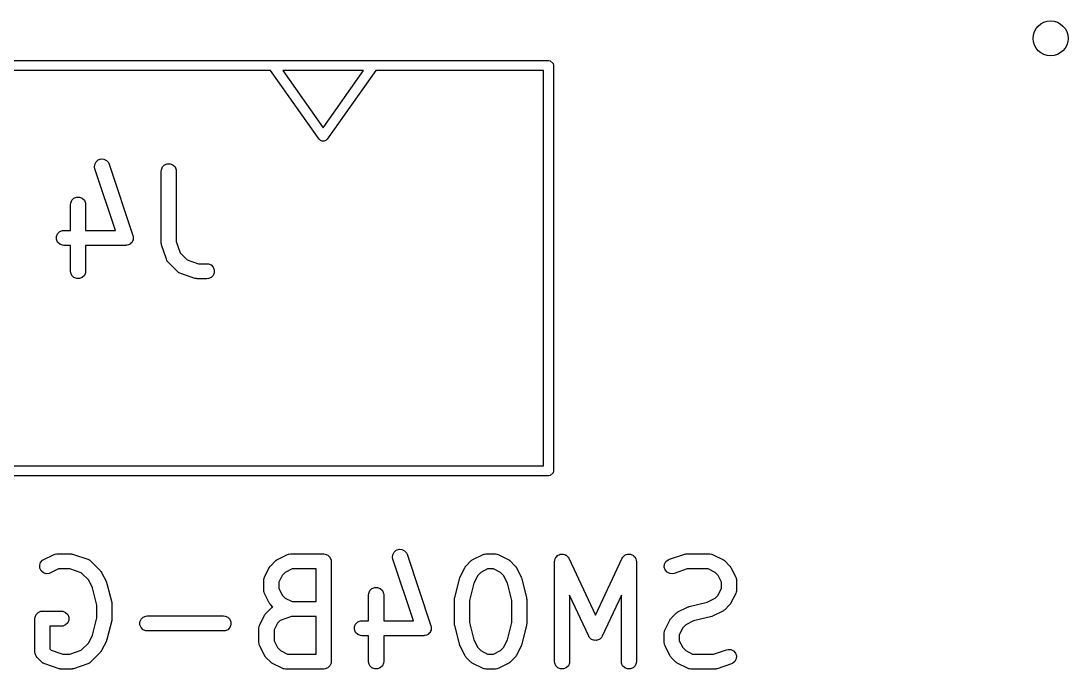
# Model space of a CAD drawing. Extents: x 4.21 to 7.42, y -5.27 to -2.46.
# Drawn here: x 6.1983 to 6.61, y -4.9012 to -4.6462 of the extents above; entities that cross this region are included whole.
import ezdxf

# ---------------------------------------------------------------- set-up
doc = ezdxf.new("R2010")
doc.units = 0
doc.header["$MEASUREMENT"] = 0
doc.layers.add('BLACK', color=7, linetype='CONTINUOUS')

msp = doc.modelspace()

# ---------------------------------------------------------------- linework, layer by layer
at = {"layer": 'BLACK', "linetype": 'CONTINUOUS'}
for p, q in [((6.08085, -4.66181), (6.40565, -4.66181)), ((6.40565, -4.66181), (6.4064, -4.66196)), ((6.4064, -4.66196), (6.40747, -4.66303)), ((6.40747, -4.66303), (6.40762, -4.66378)), ((6.40762, -4.66378), (6.40762, -4.82323)), ((6.29636, -4.66575), (6.08281, -4.66575)), ((6.31546, -4.69275), (6.29636, -4.66575)), ((6.30118, -4.66575), (6.31707, -4.68821)), ((6.33295, -4.66575), (6.30118, -4.66575)), ((6.31707, -4.68821), (6.33295, -4.66575)), ((6.33777, -4.66575), (6.31867, -4.69275)), ((6.40368, -4.66575), (6.33777, -4.66575)), ((6.40368, -4.82126), (6.40368, -4.66575)), ((6.31602, -4.69328), (6.31546, -4.69275)), ((6.31635, -4.69334), (6.31602, -4.69328)), ((6.31663, -4.69354), (6.31635, -4.69334)), ((6.31707, -4.69346), (6.31663, -4.69354)), ((6.3175, -4.69354), (6.31707, -4.69346)), ((6.31778, -4.69334), (6.3175, -4.69354)), ((6.31812, -4.69328), (6.31778, -4.69334)), ((6.31867, -4.69275), (6.31812, -4.69328)), ((6.22728, -4.70265), (6.22779, -4.70162)), ((6.22779, -4.70162), (6.22866, -4.70087)), ((6.22866, -4.70087), (6.22976, -4.7005)), ((6.22976, -4.7005), (6.2309, -4.70059)), ((6.2309, -4.70059), (6.23194, -4.7011)), ((6.23194, -4.7011), (6.23269, -4.70197)), ((6.2272, -4.7038), (6.22728, -4.70265)), ((6.22732, -4.70437), (6.2272, -4.7038)), ((6.2354, -4.7286), (6.22732, -4.70437)), ((6.23269, -4.70197), (6.23293, -4.7025)), ((6.23293, -4.7025), (6.2423, -4.73062)), ((6.25342, -4.70531), (6.25348, -4.70473)), ((6.25342, -4.73343), (6.25342, -4.70531)), ((6.25348, -4.70473), (6.25392, -4.70367)), ((6.25392, -4.70367), (6.25473, -4.70285)), ((6.25473, -4.70285), (6.2558, -4.70241)), ((6.2558, -4.70241), (6.25695, -4.70241)), ((6.25695, -4.70241), (6.25801, -4.70285)), ((6.25801, -4.70285), (6.25883, -4.70367)), ((6.25883, -4.70367), (6.25927, -4.70473)), ((6.25927, -4.70473), (6.25932, -4.70531)), ((6.25932, -4.70531), (6.25932, -4.73295)), ((6.2178, -4.71843), (6.21785, -4.71786)), ((6.21785, -4.71786), (6.2183, -4.71679)), ((6.2183, -4.71679), (6.21911, -4.71598)), ((6.21911, -4.71598), (6.22017, -4.71554)), ((6.22017, -4.71554), (6.22133, -4.71554)), ((6.22133, -4.71554), (6.22239, -4.71598)), ((6.22239, -4.71598), (6.22321, -4.71679)), ((6.22321, -4.71679), (6.22365, -4.71786)), ((6.22365, -4.71786), (6.2237, -4.71843)), ((6.2178, -4.7286), (6.2178, -4.71843)), ((6.2237, -4.71843), (6.2237, -4.7286)), ((6.21223, -4.73098), (6.21267, -4.72991)), ((6.21267, -4.72991), (6.21349, -4.7291)), ((6.21349, -4.7291), (6.21455, -4.72866)), ((6.21455, -4.72866), (6.21513, -4.7286)), ((6.21513, -4.7286), (6.2178, -4.7286)), ((6.2237, -4.7286), (6.2354, -4.7286)), ((6.2423, -4.73062), (6.24236, -4.73091)), ((6.21223, -4.73213), (6.21223, -4.73098)), ((6.21267, -4.7332), (6.21223, -4.73213)), ((6.21349, -4.73401), (6.21267, -4.7332)), ((6.21455, -4.73445), (6.21349, -4.73401)), ((6.21513, -4.73451), (6.21455, -4.73445)), ((6.2178, -4.73451), (6.21513, -4.73451)), ((6.2178, -4.74468), (6.2178, -4.73451)), ((6.2395, -4.73451), (6.2237, -4.73451)), ((6.2237, -4.73451), (6.2237, -4.74468)), ((6.23979, -4.73448), (6.2395, -4.73451)), ((6.23987, -4.73448), (6.23979, -4.73448)), ((6.23992, -4.73447), (6.23987, -4.73448)), ((6.24007, -4.73445), (6.23992, -4.73447)), ((6.24051, -4.73427), (6.24007, -4.73445)), ((6.24096, -4.73412), (6.24051, -4.73427)), ((6.24104, -4.73405), (6.24096, -4.73412)), ((6.24114, -4.73401), (6.24104, -4.73405)), ((6.24147, -4.73367), (6.24114, -4.73401)), ((6.24183, -4.73336), (6.24147, -4.73367)), ((6.24188, -4.73327), (6.24183, -4.73336)), ((6.24195, -4.7332), (6.24188, -4.73327)), ((6.24213, -4.73276), (6.24195, -4.7332)), ((6.24235, -4.73233), (6.24213, -4.73276)), ((6.24239, -4.73213), (6.24235, -4.73223)), ((6.24235, -4.73223), (6.24235, -4.73233)), ((6.24236, -4.73091), (6.24239, -4.73098)), ((6.24239, -4.73098), (6.24239, -4.73104)), ((6.24239, -4.73104), (6.24243, -4.73119)), ((6.24243, -4.73119), (6.24239, -4.73166)), ((6.24239, -4.73166), (6.24239, -4.73213)), ((6.25345, -4.73372), (6.25342, -4.73343)), ((6.25344, -4.7338), (6.25345, -4.73372)), ((6.25347, -4.7339), (6.25344, -4.7338)), ((6.25348, -4.73401), (6.25347, -4.7339)), ((6.25351, -4.73408), (6.25348, -4.73401)), ((6.25357, -4.73436), (6.25351, -4.73408)), ((6.25544, -4.73999), (6.25357, -4.73436)), ((6.25932, -4.73295), (6.26083, -4.73746)), ((6.26083, -4.73746), (6.26359, -4.74022)), ((6.25568, -4.74052), (6.25544, -4.73999)), ((6.25575, -4.7406), (6.25568, -4.74052)), ((6.25579, -4.74069), (6.25575, -4.7406)), ((6.25616, -4.74114), (6.25579, -4.74069)), ((6.25991, -4.74489), (6.25616, -4.74114)), ((6.26359, -4.74022), (6.2681, -4.74173)), ((6.2681, -4.74173), (6.27137, -4.74173)), ((6.27137, -4.74173), (6.27195, -4.74178)), ((6.27195, -4.74178), (6.27301, -4.74222)), ((6.27301, -4.74222), (6.27382, -4.74304)), ((6.27382, -4.74304), (6.27427, -4.7441)), ((6.21785, -4.74525), (6.2178, -4.74468)), ((6.2183, -4.74632), (6.21785, -4.74525)), ((6.21911, -4.74713), (6.2183, -4.74632)), ((6.22017, -4.74757), (6.21911, -4.74713)), ((6.22239, -4.74713), (6.22133, -4.74757)), ((6.22321, -4.74632), (6.22239, -4.74713)), ((6.22365, -4.74525), (6.22321, -4.74632)), ((6.2237, -4.74468), (6.22365, -4.74525)), ((6.26036, -4.74526), (6.25991, -4.74489)), ((6.26045, -4.7453), (6.26036, -4.74526)), ((6.26053, -4.74537), (6.26045, -4.7453)), ((6.26106, -4.7456), (6.26053, -4.74537)), ((6.26669, -4.74748), (6.26106, -4.7456)), ((6.27301, -4.74713), (6.27195, -4.74757)), ((6.27382, -4.74632), (6.27301, -4.74713)), ((6.27427, -4.74525), (6.27382, -4.74632)), ((6.27427, -4.7441), (6.27427, -4.74525)), ((6.22133, -4.74757), (6.22017, -4.74757)), ((6.26697, -4.74754), (6.26669, -4.74748)), ((6.26704, -4.74757), (6.26697, -4.74754)), ((6.26715, -4.74758), (6.26704, -4.74757)), ((6.26725, -4.74761), (6.26715, -4.74758)), ((6.26733, -4.7476), (6.26725, -4.74761)), ((6.26762, -4.74763), (6.26733, -4.7476)), ((6.27137, -4.74763), (6.26762, -4.74763)), ((6.27195, -4.74757), (6.27137, -4.74763)), ((6.08281, -4.82126), (6.40368, -4.82126)), ((6.40565, -4.8252), (6.08085, -4.8252)), ((6.4064, -4.82505), (6.40565, -4.8252)), ((6.40747, -4.82398), (6.4064, -4.82505)), ((6.40762, -4.82323), (6.40747, -4.82398)), ((6.34584, -4.85441), (6.34693, -4.85405)), ((6.34693, -4.85405), (6.34808, -4.85413)), ((6.34808, -4.85413), (6.34911, -4.85464)), ((6.20675, -4.85839), (6.20724, -4.85808)), ((6.20724, -4.85808), (6.21099, -4.85621)), ((6.21099, -4.85621), (6.21153, -4.856)), ((6.21153, -4.856), (6.21164, -4.856)), ((6.21164, -4.856), (6.21174, -4.85596)), ((6.21174, -4.85596), (6.21231, -4.8559)), ((6.21231, -4.8559), (6.21794, -4.8559)), ((6.21794, -4.8559), (6.21823, -4.85593)), ((6.21823, -4.85593), (6.21831, -4.85592)), ((6.21831, -4.85592), (6.21841, -4.85594)), ((6.21841, -4.85594), (6.21851, -4.85596)), ((6.21851, -4.85596), (6.21859, -4.85598)), ((6.21859, -4.85598), (6.21887, -4.85605)), ((6.21887, -4.85605), (6.2245, -4.85792)), ((6.2245, -4.85792), (6.22503, -4.85816)), ((6.22503, -4.85816), (6.22511, -4.85823)), ((6.22511, -4.85823), (6.2252, -4.85827)), ((6.2252, -4.85827), (6.22565, -4.85864)), ((6.29862, -4.85839), (6.29871, -4.85834)), ((6.29871, -4.85834), (6.29879, -4.85827)), ((6.29879, -4.85827), (6.29886, -4.85824)), ((6.29886, -4.85824), (6.29911, -4.85808)), ((6.29911, -4.85808), (6.30286, -4.85621)), ((6.30286, -4.85621), (6.3034, -4.856)), ((6.3034, -4.856), (6.3035, -4.856)), ((6.3035, -4.856), (6.3036, -4.85596)), ((6.3036, -4.85596), (6.30418, -4.8559)), ((6.30418, -4.8559), (6.3173, -4.8559)), ((6.3173, -4.8559), (6.31788, -4.85596)), ((6.31788, -4.85596), (6.31894, -4.8564)), ((6.31894, -4.8564), (6.31976, -4.85721)), ((6.31976, -4.85721), (6.3202, -4.85828)), ((6.3202, -4.85828), (6.32025, -4.85885)), ((6.34437, -4.85735), (6.34445, -4.8562)), ((6.3445, -4.85791), (6.34437, -4.85735)), ((6.34445, -4.8562), (6.34496, -4.85517)), ((6.35257, -4.88215), (6.3445, -4.85791)), ((6.34496, -4.85517), (6.34584, -4.85441)), ((6.34911, -4.85464), (6.34986, -4.85551)), ((6.34986, -4.85551), (6.3501, -4.85604)), ((6.3501, -4.85604), (6.35947, -4.88416)), ((6.37548, -4.85839), (6.37557, -4.85834)), ((6.37557, -4.85834), (6.37565, -4.85827)), ((6.37565, -4.85827), (6.37573, -4.85824)), ((6.37573, -4.85824), (6.37597, -4.85808)), ((6.37597, -4.85808), (6.37972, -4.85621)), ((6.37972, -4.85621), (6.38026, -4.856)), ((6.38026, -4.856), (6.38037, -4.856)), ((6.38037, -4.856), (6.38047, -4.85596)), ((6.38047, -4.85596), (6.38104, -4.8559)), ((6.38104, -4.8559), (6.38479, -4.8559)), ((6.38479, -4.8559), (6.38537, -4.85596)), ((6.38537, -4.85596), (6.38547, -4.856)), ((6.38547, -4.856), (6.38557, -4.856)), ((6.38557, -4.856), (6.38611, -4.85621)), ((6.38611, -4.85621), (6.38986, -4.85808)), ((6.38986, -4.85808), (6.39011, -4.85824)), ((6.39011, -4.85824), (6.39018, -4.85827)), ((6.39018, -4.85827), (6.39026, -4.85834)), ((6.39026, -4.85834), (6.39035, -4.85839)), ((6.40812, -4.8584), (6.40813, -4.85837)), ((6.40813, -4.85837), (6.40814, -4.85828)), ((6.40814, -4.85828), (6.40834, -4.8578)), ((6.40834, -4.8578), (6.40851, -4.85732)), ((6.40851, -4.85732), (6.40856, -4.85727)), ((6.40856, -4.85727), (6.40858, -4.85721)), ((6.40858, -4.85721), (6.40895, -4.85685)), ((6.40895, -4.85685), (6.40929, -4.85647)), ((6.40929, -4.85647), (6.40935, -4.85644)), ((6.40935, -4.85644), (6.4094, -4.8564)), ((6.4094, -4.8564), (6.40987, -4.8562)), ((6.40987, -4.8562), (6.41034, -4.85598)), ((6.41034, -4.85598), (6.4104, -4.85598)), ((6.4104, -4.85598), (6.41046, -4.85596)), ((6.41046, -4.85596), (6.41098, -4.85596)), ((6.41098, -4.85596), (6.41149, -4.85593)), ((6.41149, -4.85593), (6.41155, -4.85596)), ((6.41155, -4.85596), (6.41162, -4.85596)), ((6.41162, -4.85596), (6.41209, -4.85615)), ((6.41209, -4.85615), (6.41257, -4.85633)), ((6.41257, -4.85633), (6.41262, -4.85637)), ((6.41262, -4.85637), (6.41268, -4.8564)), ((6.41268, -4.8564), (6.41304, -4.85676)), ((6.41304, -4.85676), (6.41342, -4.8571)), ((6.41342, -4.8571), (6.41347, -4.85718)), ((6.41347, -4.85718), (6.41349, -4.85721)), ((6.41349, -4.85721), (6.41352, -4.85728)), ((6.41352, -4.85728), (6.41372, -4.8576)), ((6.41372, -4.8576), (6.42416, -4.87999)), ((6.42416, -4.87999), (6.43461, -4.8576)), ((6.43461, -4.8576), (6.4348, -4.85727)), ((6.4348, -4.85727), (6.43483, -4.85721)), ((6.43483, -4.85721), (6.43486, -4.85718)), ((6.43486, -4.85718), (6.43491, -4.8571)), ((6.43491, -4.8571), (6.43528, -4.85676)), ((6.43528, -4.85676), (6.43565, -4.8564)), ((6.43565, -4.8564), (6.43571, -4.85637)), ((6.43571, -4.85637), (6.43576, -4.85633)), ((6.43576, -4.85633), (6.43624, -4.85615)), ((6.43624, -4.85615), (6.43671, -4.85596)), ((6.43671, -4.85596), (6.43678, -4.85596)), ((6.43678, -4.85596), (6.43684, -4.85593)), ((6.43684, -4.85593), (6.43735, -4.85596)), ((6.43735, -4.85596), (6.43786, -4.85596)), ((6.43786, -4.85596), (6.43792, -4.85598)), ((6.43792, -4.85598), (6.43799, -4.85598)), ((6.43799, -4.85598), (6.43845, -4.8562)), ((6.43845, -4.8562), (6.43893, -4.8564)), ((6.43893, -4.8564), (6.43897, -4.85644)), ((6.43897, -4.85644), (6.43903, -4.85647)), ((6.43903, -4.85647), (6.43938, -4.85685)), ((6.43938, -4.85685), (6.43974, -4.85721)), ((6.43974, -4.85721), (6.43977, -4.85727)), ((6.43977, -4.85727), (6.43981, -4.85732)), ((6.43981, -4.85732), (6.43999, -4.8578)), ((6.43999, -4.8578), (6.44018, -4.85828)), ((6.44018, -4.85828), (6.44019, -4.85837)), ((6.44019, -4.85837), (6.4402, -4.8584)), ((6.45183, -4.85892), (6.4527, -4.85816)), ((6.4527, -4.85816), (6.45323, -4.85792)), ((6.45323, -4.85792), (6.45885, -4.85605)), ((6.45885, -4.85605), (6.45914, -4.85598)), ((6.45914, -4.85598), (6.45921, -4.85596)), ((6.45921, -4.85596), (6.45931, -4.85594)), ((6.45931, -4.85594), (6.45941, -4.85592)), ((6.45941, -4.85592), (6.45949, -4.85593)), ((6.45949, -4.85593), (6.45978, -4.8559)), ((6.45978, -4.8559), (6.46916, -4.8559)), ((6.46916, -4.8559), (6.46973, -4.85596)), ((6.46973, -4.85596), (6.46983, -4.856)), ((6.46983, -4.856), (6.46994, -4.856)), ((6.46994, -4.856), (6.47048, -4.85621)), ((6.47048, -4.85621), (6.47423, -4.85808)), ((6.47423, -4.85808), (6.47448, -4.85824)), ((6.47448, -4.85824), (6.47455, -4.85827)), ((6.47455, -4.85827), (6.47463, -4.85834)), ((6.47463, -4.85834), (6.47472, -4.85839)), ((6.20564, -4.86036), (6.206, -4.85926)), ((6.20572, -4.86151), (6.20564, -4.86036)), ((6.20623, -4.86254), (6.20572, -4.86151)), ((6.206, -4.85926), (6.20675, -4.85839)), ((6.21301, -4.8618), (6.20989, -4.86337)), ((6.21746, -4.8618), (6.21301, -4.8618)), ((6.22197, -4.86331), (6.21746, -4.8618)), ((6.22565, -4.85864), (6.2294, -4.86239)), ((6.2294, -4.86239), (6.22959, -4.86261)), ((6.29404, -4.86503), (6.29591, -4.86128)), ((6.29591, -4.86128), (6.29607, -4.86103)), ((6.29607, -4.86103), (6.2961, -4.86096)), ((6.2961, -4.86096), (6.29616, -4.86088)), ((6.29616, -4.86088), (6.29622, -4.86079)), ((6.29622, -4.86079), (6.29628, -4.86074)), ((6.29628, -4.86074), (6.29647, -4.86051)), ((6.29647, -4.86051), (6.29834, -4.85864)), ((6.29834, -4.85864), (6.29857, -4.85845)), ((6.29857, -4.85845), (6.29862, -4.85839)), ((6.30487, -4.8618), (6.30218, -4.86315)), ((6.31435, -4.8618), (6.30487, -4.8618)), ((6.31435, -4.87465), (6.31435, -4.8618)), ((6.32025, -4.85885), (6.32025, -4.89822)), ((6.3709, -4.86503), (6.37278, -4.86128)), ((6.37278, -4.86128), (6.37293, -4.86103)), ((6.37293, -4.86103), (6.37296, -4.86096)), ((6.37296, -4.86096), (6.37303, -4.86088)), ((6.37303, -4.86088), (6.37309, -4.86079)), ((6.37309, -4.86079), (6.37315, -4.86074)), ((6.37315, -4.86074), (6.37333, -4.86051)), ((6.37333, -4.86051), (6.37521, -4.85864)), ((6.37521, -4.85864), (6.37543, -4.85845)), ((6.37543, -4.85845), (6.37548, -4.85839)), ((6.38174, -4.8618), (6.37904, -4.86315)), ((6.3841, -4.8618), (6.38174, -4.8618)), ((6.38679, -4.86315), (6.3841, -4.8618)), ((6.39035, -4.85839), (6.3904, -4.85845)), ((6.3904, -4.85845), (6.39063, -4.85864)), ((6.39063, -4.85864), (6.3925, -4.86051)), ((6.3925, -4.86051), (6.39269, -4.86074)), ((6.39269, -4.86074), (6.39275, -4.86079)), ((6.39275, -4.86079), (6.39281, -4.86088)), ((6.39281, -4.86088), (6.39287, -4.86096)), ((6.39287, -4.86096), (6.3929, -4.86103)), ((6.3929, -4.86103), (6.39306, -4.86128)), ((6.39306, -4.86128), (6.39493, -4.86503)), ((6.40809, -4.85885), (6.40812, -4.85847)), ((6.40809, -4.89822), (6.40809, -4.85885)), ((6.40812, -4.85847), (6.40812, -4.8584)), ((6.4402, -4.8584), (6.4402, -4.85847)), ((6.4402, -4.85847), (6.44024, -4.85885)), ((6.44024, -4.85885), (6.44024, -4.89822)), ((6.45123, -4.8611), (6.45131, -4.85995)), ((6.45159, -4.86219), (6.45123, -4.8611)), ((6.45131, -4.85995), (6.45183, -4.85892)), ((6.45235, -4.86306), (6.45159, -4.86219)), ((6.46026, -4.8618), (6.45509, -4.86353)), ((6.46846, -4.8618), (6.46026, -4.8618)), ((6.47116, -4.86315), (6.46846, -4.8618)), ((6.47472, -4.85839), (6.47477, -4.85845)), ((6.47477, -4.85845), (6.47499, -4.85864)), ((6.47499, -4.85864), (6.47687, -4.86051)), ((6.47687, -4.86051), (6.47706, -4.86074)), ((6.47706, -4.86074), (6.47711, -4.86079)), ((6.47711, -4.86079), (6.47717, -4.86088)), ((6.47717, -4.86088), (6.47724, -4.86096)), ((6.47724, -4.86096), (6.47727, -4.86103)), ((6.47727, -4.86103), (6.47742, -4.86128)), ((6.47742, -4.86128), (6.4793, -4.86503)), ((6.2071, -4.86329), (6.20623, -4.86254)), ((6.2082, -4.86366), (6.2071, -4.86329)), ((6.20934, -4.86357), (6.2082, -4.86366)), ((6.20989, -4.86337), (6.20934, -4.86357)), ((6.22489, -4.86622), (6.22197, -4.86331)), ((6.2264, -4.86926), (6.22489, -4.86622)), ((6.22959, -4.86261), (6.22965, -4.86267)), ((6.22965, -4.86267), (6.2297, -4.86275)), ((6.2297, -4.86275), (6.22977, -4.86283)), ((6.22977, -4.86283), (6.2298, -4.86291)), ((6.2298, -4.86291), (6.22995, -4.86315)), ((6.22995, -4.86315), (6.23183, -4.8669)), ((6.29373, -4.86635), (6.29378, -4.86577)), ((6.29373, -4.8701), (6.29373, -4.86635)), ((6.29378, -4.86577), (6.29382, -4.86568)), ((6.29382, -4.86568), (6.29383, -4.86557)), ((6.29383, -4.86557), (6.29404, -4.86503)), ((6.30098, -4.86435), (6.29963, -4.86705)), ((6.30218, -4.86315), (6.30098, -4.86435)), ((6.3688, -4.87313), (6.37068, -4.86563)), ((6.37068, -4.86563), (6.37069, -4.86559)), ((6.37069, -4.86559), (6.3707, -4.86557)), ((6.3707, -4.86557), (6.37079, -4.86533)), ((6.37079, -4.86533), (6.37087, -4.86509)), ((6.37087, -4.86509), (6.37089, -4.86507)), ((6.37089, -4.86507), (6.3709, -4.86503)), ((6.37785, -4.86435), (6.37633, -4.86738)), ((6.37904, -4.86315), (6.37785, -4.86435)), ((6.38799, -4.86435), (6.38679, -4.86315)), ((6.38951, -4.86738), (6.38799, -4.86435)), ((6.39493, -4.86503), (6.39495, -4.86507)), ((6.39495, -4.86507), (6.39496, -4.86509)), ((6.39496, -4.86509), (6.39505, -4.86533)), ((6.39505, -4.86533), (6.39514, -4.86557)), ((6.39514, -4.86557), (6.39514, -4.86559)), ((6.39514, -4.86559), (6.39516, -4.86563)), ((6.39516, -4.86563), (6.39703, -4.87313)), ((6.45338, -4.86357), (6.45235, -4.86306)), ((6.45453, -4.86366), (6.45338, -4.86357)), ((6.45509, -4.86353), (6.45453, -4.86366)), ((6.47235, -4.86435), (6.47116, -4.86315)), ((6.4737, -4.86705), (6.47235, -4.86435)), ((6.4793, -4.86503), (6.4795, -4.86557)), ((6.4795, -4.86557), (6.47951, -4.86568)), ((6.47951, -4.86568), (6.47955, -4.86577)), ((6.47955, -4.86577), (6.47961, -4.86635)), ((6.47961, -4.86635), (6.47961, -4.8701)), ((6.22811, -4.87609), (6.2264, -4.86926)), ((6.23183, -4.8669), (6.23184, -4.86695)), ((6.23184, -4.86695), (6.23186, -4.86696)), ((6.23186, -4.86696), (6.23194, -4.86721)), ((6.23194, -4.86721), (6.23204, -4.86745)), ((6.23204, -4.86745), (6.23204, -4.86747)), ((6.23204, -4.86747), (6.23205, -4.86751)), ((6.23205, -4.86751), (6.23393, -4.87501)), ((6.29378, -4.87068), (6.29373, -4.8701)), ((6.29382, -4.87077), (6.29378, -4.87068)), ((6.29963, -4.86705), (6.29963, -4.8694)), ((6.29963, -4.8694), (6.30098, -4.8721)), ((6.33503, -4.8714), (6.33547, -4.87033)), ((6.33547, -4.87033), (6.33628, -4.86952)), ((6.33628, -4.86952), (6.33735, -4.86908)), ((6.33735, -4.86908), (6.3385, -4.86908)), ((6.3385, -4.86908), (6.33956, -4.86952)), ((6.33956, -4.86952), (6.34038, -4.87033)), ((6.34038, -4.87033), (6.34082, -4.8714)), ((6.37633, -4.86738), (6.37462, -4.87421)), ((6.39121, -4.87421), (6.38951, -4.86738)), ((6.47235, -4.8721), (6.4737, -4.8694)), ((6.4737, -4.8694), (6.4737, -4.86705)), ((6.47955, -4.87068), (6.47951, -4.87077)), ((6.47961, -4.8701), (6.47955, -4.87068)), ((6.29383, -4.87088), (6.29382, -4.87077)), ((6.29404, -4.87142), (6.29383, -4.87088)), ((6.29591, -4.87517), (6.29404, -4.87142)), ((6.30098, -4.8721), (6.30218, -4.8733)), ((6.30218, -4.8733), (6.30487, -4.87465)), ((6.30487, -4.87465), (6.31435, -4.87465)), ((6.33497, -4.87197), (6.33503, -4.8714)), ((6.33497, -4.88215), (6.33497, -4.87197)), ((6.34082, -4.8714), (6.34088, -4.87197)), ((6.34088, -4.87197), (6.34088, -4.88215)), ((6.36872, -4.87371), (6.36875, -4.87349)), ((6.36873, -4.87375), (6.36872, -4.87371)), ((6.36872, -4.87385), (6.36873, -4.87375)), ((6.36872, -4.88322), (6.36872, -4.87385)), ((6.36875, -4.87349), (6.36877, -4.87327)), ((6.36877, -4.87327), (6.36879, -4.87323)), ((6.36879, -4.87323), (6.3688, -4.87313)), ((6.37462, -4.87421), (6.37462, -4.88286)), ((6.39121, -4.88286), (6.39121, -4.87421)), ((6.39703, -4.87313), (6.39705, -4.87323)), ((6.39705, -4.87323), (6.39706, -4.87327)), ((6.39706, -4.87327), (6.39708, -4.87349)), ((6.39708, -4.87349), (6.39712, -4.87371)), ((6.39712, -4.87371), (6.39711, -4.87375)), ((6.39711, -4.87375), (6.39712, -4.87385)), ((6.39712, -4.87385), (6.39712, -4.88322)), ((6.42149, -4.88822), (6.41399, -4.87216)), ((6.41399, -4.87216), (6.41399, -4.89822)), ((6.43433, -4.87216), (6.42684, -4.88822)), ((6.43433, -4.89822), (6.43433, -4.87216)), ((6.46094, -4.87661), (6.46813, -4.87481)), ((6.46813, -4.87481), (6.47116, -4.8733)), ((6.47116, -4.8733), (6.47235, -4.8721)), ((6.4793, -4.87142), (6.47742, -4.87517)), ((6.4795, -4.87088), (6.4793, -4.87142)), ((6.47951, -4.87077), (6.4795, -4.87088)), ((6.20423, -4.87971), (6.20505, -4.87889)), ((6.20505, -4.87889), (6.20611, -4.87845)), ((6.20611, -4.87845), (6.20669, -4.8784)), ((6.20669, -4.8784), (6.21419, -4.8784)), ((6.21419, -4.8784), (6.21477, -4.87845)), ((6.21477, -4.87845), (6.21583, -4.87889)), ((6.21583, -4.87889), (6.21664, -4.87971)), ((6.22811, -4.88098), (6.22811, -4.87609)), ((6.23393, -4.87501), (6.23394, -4.87511)), ((6.23394, -4.87511), (6.23396, -4.87515)), ((6.23396, -4.87515), (6.23398, -4.87536)), ((6.23398, -4.87536), (6.23401, -4.87558)), ((6.23401, -4.87558), (6.234, -4.87562)), ((6.234, -4.87562), (6.23401, -4.87572)), ((6.23401, -4.87572), (6.23401, -4.88135)), ((6.29459, -4.87926), (6.29647, -4.87739)), ((6.29607, -4.87542), (6.29591, -4.87517)), ((6.2961, -4.87549), (6.29607, -4.87542)), ((6.29616, -4.87557), (6.2961, -4.87549)), ((6.29622, -4.87566), (6.29616, -4.87557)), ((6.29628, -4.87571), (6.29622, -4.87566)), ((6.29647, -4.87594), (6.29628, -4.87571)), ((6.29733, -4.8768), (6.29647, -4.87594)), ((6.29647, -4.87739), (6.29691, -4.87702)), ((6.29691, -4.87702), (6.29701, -4.87698)), ((6.29701, -4.87698), (6.29709, -4.87691)), ((6.29709, -4.87691), (6.29733, -4.8768)), ((6.4561, -4.87902), (6.45619, -4.87896)), ((6.45619, -4.87896), (6.45627, -4.87889)), ((6.45627, -4.87889), (6.45634, -4.87886)), ((6.45634, -4.87886), (6.45659, -4.87871)), ((6.45659, -4.87871), (6.46034, -4.87683)), ((6.46034, -4.87683), (6.46038, -4.87682)), ((6.46038, -4.87682), (6.4604, -4.8768)), ((6.4604, -4.8768), (6.46064, -4.87672)), ((6.46064, -4.87672), (6.46088, -4.87663)), ((6.46088, -4.87663), (6.4609, -4.87662)), ((6.4609, -4.87662), (6.46094, -4.87661)), ((6.47423, -4.87837), (6.47048, -4.88024)), ((6.47448, -4.87821), (6.47423, -4.87837)), ((6.47455, -4.87818), (6.47448, -4.87821)), ((6.47463, -4.87811), (6.47455, -4.87818)), ((6.47472, -4.87806), (6.47463, -4.87811)), ((6.47477, -4.878), (6.47472, -4.87806)), ((6.47499, -4.87781), (6.47477, -4.878)), ((6.47687, -4.87594), (6.47499, -4.87781)), ((6.47706, -4.87571), (6.47687, -4.87594)), ((6.47711, -4.87566), (6.47706, -4.87571)), ((6.47717, -4.87557), (6.47711, -4.87566)), ((6.47724, -4.87549), (6.47717, -4.87557)), ((6.47727, -4.87542), (6.47724, -4.87549)), ((6.47742, -4.87517), (6.47727, -4.87542)), ((6.20374, -4.88135), (6.20379, -4.88077)), ((6.20374, -4.89447), (6.20374, -4.88135)), ((6.20379, -4.88077), (6.20423, -4.87971)), ((6.21664, -4.88299), (6.21583, -4.8838)), ((6.21664, -4.87971), (6.21709, -4.88077)), ((6.21709, -4.88192), (6.21664, -4.88299)), ((6.21709, -4.88077), (6.21709, -4.88192)), ((6.2264, -4.88782), (6.22811, -4.88098)), ((6.23393, -4.88206), (6.23205, -4.88956)), ((6.23394, -4.88196), (6.23393, -4.88206)), ((6.23396, -4.88192), (6.23394, -4.88196)), ((6.23398, -4.88171), (6.23396, -4.88192)), ((6.23401, -4.88149), (6.23398, -4.88171)), ((6.23401, -4.88135), (6.234, -4.88145)), ((6.234, -4.88145), (6.23401, -4.88149)), ((6.24504, -4.88265), (6.24548, -4.88158)), ((6.24504, -4.8838), (6.24504, -4.88265)), ((6.24548, -4.88158), (6.24629, -4.88077)), ((6.24629, -4.88077), (6.24736, -4.88033)), ((6.24736, -4.88033), (6.24793, -4.88027)), ((6.24793, -4.88027), (6.27793, -4.88027)), ((6.27793, -4.88027), (6.27851, -4.88033)), ((6.27851, -4.88033), (6.27957, -4.88077)), ((6.27957, -4.88077), (6.28039, -4.88158)), ((6.28039, -4.88158), (6.28083, -4.88265)), ((6.28083, -4.88265), (6.28083, -4.8838)), ((6.29216, -4.88378), (6.29404, -4.88003)), ((6.29404, -4.88003), (6.29419, -4.87978)), ((6.29419, -4.87978), (6.29422, -4.87971)), ((6.29422, -4.87971), (6.29429, -4.87963)), ((6.29429, -4.87963), (6.29435, -4.87954)), ((6.29435, -4.87954), (6.29441, -4.87949)), ((6.29441, -4.87949), (6.29459, -4.87926)), ((6.30015, -4.88205), (6.29911, -4.8831)), ((6.30466, -4.88055), (6.30015, -4.88205)), ((6.31435, -4.88055), (6.30466, -4.88055)), ((6.31435, -4.89527), (6.31435, -4.88055)), ((6.32984, -4.88346), (6.33066, -4.88264)), ((6.33066, -4.88264), (6.33172, -4.8822)), ((6.33172, -4.8822), (6.3323, -4.88215)), ((6.3323, -4.88215), (6.33497, -4.88215)), ((6.34088, -4.88215), (6.35257, -4.88215)), ((6.37462, -4.88286), (6.37633, -4.88969)), ((6.38951, -4.88969), (6.39121, -4.88286)), ((6.45152, -4.88565), (6.45339, -4.8819)), ((6.45339, -4.8819), (6.45355, -4.88165)), ((6.45355, -4.88165), (6.45358, -4.88158)), ((6.45358, -4.88158), (6.45365, -4.8815)), ((6.45365, -4.8815), (6.4537, -4.88141)), ((6.4537, -4.88141), (6.45376, -4.88136)), ((6.45376, -4.88136), (6.45395, -4.88114)), ((6.45395, -4.88114), (6.45582, -4.87926)), ((6.45582, -4.87926), (6.45605, -4.87907)), ((6.45605, -4.87907), (6.4561, -4.87902)), ((6.46269, -4.88226), (6.45966, -4.88378)), ((6.46987, -4.88046), (6.46269, -4.88226)), ((6.46992, -4.88045), (6.46987, -4.88046)), ((6.46994, -4.88045), (6.46992, -4.88045)), ((6.47018, -4.88036), (6.46994, -4.88045)), ((6.47042, -4.88027), (6.47018, -4.88036)), ((6.47044, -4.88026), (6.47042, -4.88027)), ((6.47048, -4.88024), (6.47044, -4.88026)), ((6.21419, -4.8843), (6.20964, -4.8843)), ((6.20964, -4.8843), (6.20964, -4.89325)), ((6.21477, -4.88424), (6.21419, -4.8843)), ((6.21583, -4.8838), (6.21477, -4.88424)), ((6.24548, -4.88486), (6.24504, -4.8838)), ((6.24629, -4.88568), (6.24548, -4.88486)), ((6.24736, -4.88612), (6.24629, -4.88568)), ((6.24793, -4.88618), (6.24736, -4.88612)), ((6.27793, -4.88618), (6.24793, -4.88618)), ((6.27851, -4.88612), (6.27793, -4.88618)), ((6.27957, -4.88568), (6.27851, -4.88612)), ((6.28039, -4.88486), (6.27957, -4.88568)), ((6.28083, -4.8838), (6.28039, -4.88486)), ((6.29185, -4.8851), (6.29191, -4.88452)), ((6.29185, -4.89072), (6.29185, -4.8851)), ((6.29191, -4.88452), (6.29195, -4.88442)), ((6.29195, -4.88442), (6.29196, -4.88432)), ((6.29196, -4.88432), (6.29216, -4.88378)), ((6.29911, -4.8831), (6.29776, -4.88579)), ((6.29776, -4.88579), (6.29776, -4.89003)), ((6.3294, -4.88452), (6.32984, -4.88346)), ((6.3294, -4.88567), (6.3294, -4.88452)), ((6.32984, -4.88674), (6.3294, -4.88567)), ((6.33066, -4.88755), (6.32984, -4.88674)), ((6.359, -4.88691), (6.35865, -4.88722)), ((6.35905, -4.88681), (6.359, -4.88691)), ((6.35913, -4.88674), (6.35905, -4.88681)), ((6.35931, -4.8863), (6.35913, -4.88674)), ((6.35952, -4.88588), (6.35931, -4.8863)), ((6.35947, -4.88416), (6.35954, -4.88445)), ((6.35953, -4.88577), (6.35952, -4.88588)), ((6.35957, -4.88567), (6.35953, -4.88577)), ((6.35954, -4.88445), (6.35957, -4.88452)), ((6.35957, -4.88452), (6.35957, -4.88458)), ((6.35957, -4.88458), (6.3596, -4.88473)), ((6.3596, -4.88473), (6.35957, -4.8852)), ((6.35957, -4.8852), (6.35957, -4.88567)), ((6.36873, -4.88332), (6.36872, -4.88322)), ((6.36872, -4.88337), (6.36873, -4.88332)), ((6.36875, -4.88358), (6.36872, -4.88337)), ((6.36877, -4.8838), (6.36875, -4.88358)), ((6.36879, -4.88384), (6.36877, -4.8838)), ((6.3688, -4.88394), (6.36879, -4.88384)), ((6.37068, -4.89144), (6.3688, -4.88394)), ((6.39703, -4.88394), (6.39516, -4.89144)), ((6.39705, -4.88384), (6.39703, -4.88394)), ((6.39706, -4.8838), (6.39705, -4.88384)), ((6.39708, -4.88358), (6.39706, -4.8838)), ((6.39712, -4.88337), (6.39708, -4.88358)), ((6.39712, -4.88322), (6.39711, -4.88332)), ((6.39711, -4.88332), (6.39712, -4.88337)), ((6.45121, -4.88697), (6.45126, -4.8864)), ((6.45121, -4.89072), (6.45121, -4.88697)), ((6.45126, -4.8864), (6.4513, -4.8863)), ((6.4513, -4.8863), (6.45131, -4.88619)), ((6.45131, -4.88619), (6.45152, -4.88565)), ((6.45846, -4.88497), (6.45711, -4.88767)), ((6.45966, -4.88378), (6.45846, -4.88497)), ((6.22197, -4.89377), (6.22489, -4.89085)), ((6.22489, -4.89085), (6.2264, -4.88782)), ((6.23183, -4.89017), (6.22995, -4.89392)), ((6.23184, -4.89013), (6.23183, -4.89017)), ((6.23186, -4.89011), (6.23184, -4.89013)), ((6.23194, -4.88987), (6.23186, -4.89011)), ((6.23204, -4.88963), (6.23194, -4.88987)), ((6.23205, -4.88956), (6.23204, -4.88961)), ((6.23204, -4.88961), (6.23204, -4.88963)), ((6.29191, -4.8913), (6.29185, -4.89072)), ((6.29195, -4.8914), (6.29191, -4.8913)), ((6.29776, -4.89003), (6.29911, -4.89272)), ((6.33172, -4.88799), (6.33066, -4.88755)), ((6.3323, -4.88805), (6.33172, -4.88799)), ((6.33497, -4.88805), (6.3323, -4.88805)), ((6.33497, -4.89822), (6.33497, -4.88805)), ((6.35667, -4.88805), (6.34088, -4.88805)), ((6.34088, -4.88805), (6.34088, -4.89822)), ((6.35696, -4.88802), (6.35667, -4.88805)), ((6.35704, -4.88803), (6.35696, -4.88802)), ((6.3571, -4.88801), (6.35704, -4.88803)), ((6.35725, -4.88799), (6.3571, -4.88801)), ((6.35768, -4.88781), (6.35725, -4.88799)), ((6.35813, -4.88766), (6.35768, -4.88781)), ((6.35821, -4.88759), (6.35813, -4.88766)), ((6.35831, -4.88755), (6.35821, -4.88759)), ((6.35865, -4.88722), (6.35831, -4.88755)), ((6.37633, -4.88969), (6.37785, -4.89272)), ((6.38799, -4.89272), (6.38951, -4.88969)), ((6.42161, -4.88843), (6.42149, -4.88822)), ((6.42164, -4.8885), (6.42161, -4.88843)), ((6.42168, -4.88855), (6.42164, -4.8885)), ((6.42178, -4.88872), (6.42168, -4.88855)), ((6.42211, -4.88902), (6.42178, -4.88872)), ((6.42242, -4.88935), (6.42211, -4.88902)), ((6.42253, -4.88941), (6.42242, -4.88935)), ((6.42263, -4.8895), (6.42253, -4.88941)), ((6.42305, -4.88965), (6.42263, -4.8895)), ((6.42346, -4.88984), (6.42305, -4.88965)), ((6.42359, -4.88985), (6.42346, -4.88984)), ((6.42371, -4.88989), (6.42359, -4.88985)), ((6.42416, -4.88987), (6.42371, -4.88989)), ((6.42461, -4.88989), (6.42416, -4.88987)), ((6.42473, -4.88985), (6.42461, -4.88989)), ((6.42487, -4.88984), (6.42473, -4.88985)), ((6.42527, -4.88965), (6.42487, -4.88984)), ((6.42569, -4.8895), (6.42527, -4.88965)), ((6.42579, -4.88941), (6.42569, -4.8895)), ((6.42591, -4.88935), (6.42579, -4.88941)), ((6.42621, -4.88902), (6.42591, -4.88935)), ((6.42654, -4.88872), (6.42621, -4.88902)), ((6.42664, -4.88855), (6.42654, -4.88872)), ((6.42669, -4.8885), (6.42664, -4.88855)), ((6.42671, -4.88843), (6.42669, -4.8885)), ((6.42684, -4.88822), (6.42671, -4.88843)), ((6.45126, -4.8913), (6.45121, -4.89072)), ((6.4513, -4.8914), (6.45126, -4.8913)), ((6.45711, -4.88767), (6.45711, -4.89003)), ((6.45711, -4.89003), (6.45846, -4.89272)), ((6.20379, -4.89505), (6.20374, -4.89447)), ((6.20395, -4.89542), (6.20379, -4.89505)), ((6.20423, -4.89611), (6.20395, -4.89542)), ((6.20964, -4.89325), (6.21016, -4.89377)), ((6.21016, -4.89377), (6.21467, -4.89527)), ((6.21467, -4.89527), (6.21746, -4.89527)), ((6.21746, -4.89527), (6.22197, -4.89377)), ((6.2294, -4.89468), (6.22565, -4.89843)), ((6.22959, -4.89446), (6.2294, -4.89468)), ((6.22965, -4.89441), (6.22959, -4.89446)), ((6.2297, -4.89432), (6.22965, -4.89441)), ((6.22977, -4.89424), (6.2297, -4.89432)), ((6.2298, -4.89417), (6.22977, -4.89424)), ((6.22995, -4.89392), (6.2298, -4.89417)), ((6.29196, -4.8915), (6.29195, -4.8914)), ((6.29216, -4.89204), (6.29196, -4.8915)), ((6.29404, -4.89579), (6.29216, -4.89204)), ((6.29911, -4.89272), (6.3003, -4.89392)), ((6.3003, -4.89392), (6.303, -4.89527)), ((6.303, -4.89527), (6.31435, -4.89527)), ((6.37069, -4.89148), (6.37068, -4.89144)), ((6.3707, -4.8915), (6.37069, -4.89148)), ((6.37079, -4.89174), (6.3707, -4.8915)), ((6.37087, -4.89198), (6.37079, -4.89174)), ((6.37089, -4.892), (6.37087, -4.89198)), ((6.3709, -4.89204), (6.37089, -4.892)), ((6.37278, -4.89579), (6.3709, -4.89204)), ((6.37785, -4.89272), (6.37904, -4.89392)), ((6.37904, -4.89392), (6.38174, -4.89527)), ((6.38174, -4.89527), (6.3841, -4.89527)), ((6.3841, -4.89527), (6.38679, -4.89392)), ((6.38679, -4.89392), (6.38799, -4.89272)), ((6.39493, -4.89204), (6.39306, -4.89579)), ((6.39495, -4.892), (6.39493, -4.89204)), ((6.39496, -4.89198), (6.39495, -4.892)), ((6.39505, -4.89174), (6.39496, -4.89198)), ((6.39514, -4.8915), (6.39505, -4.89174)), ((6.39516, -4.89144), (6.39514, -4.89148)), ((6.39514, -4.89148), (6.39514, -4.8915)), ((6.45131, -4.8915), (6.4513, -4.8914)), ((6.45152, -4.89204), (6.45131, -4.8915)), ((6.45339, -4.89579), (6.45152, -4.89204)), ((6.45846, -4.89272), (6.45966, -4.89392)), ((6.45966, -4.89392), (6.46236, -4.89527)), ((6.46236, -4.89527), (6.47055, -4.89527)), ((6.47055, -4.89527), (6.47572, -4.89355)), ((6.47572, -4.89355), (6.47629, -4.89342)), ((6.47629, -4.89342), (6.47744, -4.8935)), ((6.47744, -4.8935), (6.47847, -4.89401)), ((6.47847, -4.89401), (6.47922, -4.89488)), ((6.47922, -4.89488), (6.47959, -4.89598)), ((6.2046, -4.89656), (6.20423, -4.89611)), ((6.20648, -4.89843), (6.2046, -4.89656)), ((6.20692, -4.8988), (6.20648, -4.89843)), ((6.20702, -4.89884), (6.20692, -4.8988)), ((6.2071, -4.89891), (6.20702, -4.89884)), ((6.20763, -4.89915), (6.2071, -4.89891)), ((6.21326, -4.90102), (6.20763, -4.89915)), ((6.2245, -4.89915), (6.21887, -4.90102)), ((6.22503, -4.89891), (6.2245, -4.89915)), ((6.22511, -4.89884), (6.22503, -4.89891)), ((6.2252, -4.8988), (6.22511, -4.89884)), ((6.22565, -4.89843), (6.2252, -4.8988)), ((6.29419, -4.89604), (6.29404, -4.89579)), ((6.29422, -4.89611), (6.29419, -4.89604)), ((6.29429, -4.89619), (6.29422, -4.89611)), ((6.29435, -4.89628), (6.29429, -4.89619)), ((6.29441, -4.89633), (6.29435, -4.89628)), ((6.29459, -4.89656), (6.29441, -4.89633)), ((6.29647, -4.89843), (6.29459, -4.89656)), ((6.29669, -4.89862), (6.29647, -4.89843)), ((6.29674, -4.89868), (6.29669, -4.89862)), ((6.29683, -4.89874), (6.29674, -4.89868)), ((6.29691, -4.8988), (6.29683, -4.89874)), ((6.29699, -4.89883), (6.29691, -4.8988)), ((6.29723, -4.89899), (6.29699, -4.89883)), ((6.30098, -4.90086), (6.29723, -4.89899)), ((6.3202, -4.8988), (6.31976, -4.89986)), ((6.32025, -4.89822), (6.3202, -4.8988)), ((6.33503, -4.8988), (6.33497, -4.89822)), ((6.33547, -4.89986), (6.33503, -4.8988)), ((6.34082, -4.8988), (6.34038, -4.89986)), ((6.34088, -4.89822), (6.34082, -4.8988)), ((6.37293, -4.89604), (6.37278, -4.89579)), ((6.37296, -4.89611), (6.37293, -4.89604)), ((6.37303, -4.89619), (6.37296, -4.89611)), ((6.37309, -4.89628), (6.37303, -4.89619)), ((6.37315, -4.89633), (6.37309, -4.89628)), ((6.37333, -4.89656), (6.37315, -4.89633)), ((6.37521, -4.89843), (6.37333, -4.89656)), ((6.37543, -4.89862), (6.37521, -4.89843)), ((6.37548, -4.89868), (6.37543, -4.89862)), ((6.37557, -4.89874), (6.37548, -4.89868)), ((6.37565, -4.8988), (6.37557, -4.89874)), ((6.37573, -4.89883), (6.37565, -4.8988)), ((6.37597, -4.89899), (6.37573, -4.89883)), ((6.37972, -4.90086), (6.37597, -4.89899)), ((6.38986, -4.89899), (6.38611, -4.90086)), ((6.39011, -4.89883), (6.38986, -4.89899)), ((6.39018, -4.8988), (6.39011, -4.89883)), ((6.39026, -4.89874), (6.39018, -4.8988)), ((6.39035, -4.89868), (6.39026, -4.89874)), ((6.3904, -4.89862), (6.39035, -4.89868)), ((6.39063, -4.89843), (6.3904, -4.89862)), ((6.3925, -4.89656), (6.39063, -4.89843)), ((6.39269, -4.89633), (6.3925, -4.89656)), ((6.39275, -4.89628), (6.39269, -4.89633)), ((6.39281, -4.89619), (6.39275, -4.89628)), ((6.39287, -4.89611), (6.39281, -4.89619)), ((6.3929, -4.89604), (6.39287, -4.89611)), ((6.39306, -4.89579), (6.3929, -4.89604)), ((6.40814, -4.8988), (6.40809, -4.89822)), ((6.40858, -4.89986), (6.40814, -4.8988)), ((6.41394, -4.8988), (6.41349, -4.89986)), ((6.41399, -4.89822), (6.41394, -4.8988)), ((6.43439, -4.8988), (6.43433, -4.89822)), ((6.43483, -4.89986), (6.43439, -4.8988)), ((6.44018, -4.8988), (6.43974, -4.89986)), ((6.44024, -4.89822), (6.44018, -4.8988)), ((6.45355, -4.89604), (6.45339, -4.89579)), ((6.45358, -4.89611), (6.45355, -4.89604)), ((6.45365, -4.89619), (6.45358, -4.89611)), ((6.4537, -4.89628), (6.45365, -4.89619)), ((6.45376, -4.89633), (6.4537, -4.89628)), ((6.45395, -4.89656), (6.45376, -4.89633)), ((6.45582, -4.89843), (6.45395, -4.89656)), ((6.45605, -4.89862), (6.45582, -4.89843)), ((6.4561, -4.89868), (6.45605, -4.89862)), ((6.45619, -4.89874), (6.4561, -4.89868)), ((6.45627, -4.8988), (6.45619, -4.89874)), ((6.45634, -4.89883), (6.45627, -4.8988)), ((6.45659, -4.89899), (6.45634, -4.89883)), ((6.46034, -4.90086), (6.45659, -4.89899)), ((6.47759, -4.89915), (6.47197, -4.90102)), ((6.47812, -4.89891), (6.47759, -4.89915)), ((6.47899, -4.89816), (6.47812, -4.89891)), ((6.4795, -4.89713), (6.47899, -4.89816)), ((6.47959, -4.89598), (6.4795, -4.89713)), ((6.21354, -4.90109), (6.21326, -4.90102)), ((6.21361, -4.90112), (6.21354, -4.90109)), ((6.21372, -4.90113), (6.21361, -4.90112)), ((6.21382, -4.90115), (6.21372, -4.90113)), ((6.2139, -4.90115), (6.21382, -4.90115)), ((6.21419, -4.90117), (6.2139, -4.90115)), ((6.21794, -4.90117), (6.21419, -4.90117)), ((6.21823, -4.90115), (6.21794, -4.90117)), ((6.21831, -4.90115), (6.21823, -4.90115)), ((6.21841, -4.90113), (6.21831, -4.90115)), ((6.21851, -4.90112), (6.21841, -4.90113)), ((6.21859, -4.90109), (6.21851, -4.90112)), ((6.21887, -4.90102), (6.21859, -4.90109)), ((6.30152, -4.90107), (6.30098, -4.90086)), ((6.30163, -4.90108), (6.30152, -4.90107)), ((6.30173, -4.90112), (6.30163, -4.90108)), ((6.3023, -4.90117), (6.30173, -4.90112)), ((6.3173, -4.90117), (6.3023, -4.90117)), ((6.31788, -4.90112), (6.3173, -4.90117)), ((6.31894, -4.90068), (6.31788, -4.90112)), ((6.31976, -4.89986), (6.31894, -4.90068)), ((6.33628, -4.90068), (6.33547, -4.89986)), ((6.33735, -4.90112), (6.33628, -4.90068)), ((6.3385, -4.90112), (6.33735, -4.90112)), ((6.33956, -4.90068), (6.3385, -4.90112)), ((6.34038, -4.89986), (6.33956, -4.90068)), ((6.38026, -4.90107), (6.37972, -4.90086)), ((6.38037, -4.90108), (6.38026, -4.90107)), ((6.38047, -4.90112), (6.38037, -4.90108)), ((6.38104, -4.90117), (6.38047, -4.90112)), ((6.38479, -4.90117), (6.38104, -4.90117)), ((6.38537, -4.90112), (6.38479, -4.90117)), ((6.38547, -4.90108), (6.38537, -4.90112)), ((6.38557, -4.90107), (6.38547, -4.90108)), ((6.38611, -4.90086), (6.38557, -4.90107)), ((6.4094, -4.90068), (6.40858, -4.89986)), ((6.41046, -4.90112), (6.4094, -4.90068)), ((6.41162, -4.90112), (6.41046, -4.90112)), ((6.41268, -4.90068), (6.41162, -4.90112)), ((6.41349, -4.89986), (6.41268, -4.90068)), ((6.43565, -4.90068), (6.43483, -4.89986)), ((6.43671, -4.90112), (6.43565, -4.90068)), ((6.43786, -4.90112), (6.43671, -4.90112)), ((6.43893, -4.90068), (6.43786, -4.90112)), ((6.43974, -4.89986), (6.43893, -4.90068)), ((6.46088, -4.90107), (6.46034, -4.90086)), ((6.46098, -4.90108), (6.46088, -4.90107)), ((6.46108, -4.90112), (6.46098, -4.90108)), ((6.46166, -4.90117), (6.46108, -4.90112)), ((6.47103, -4.90117), (6.46166, -4.90117)), ((6.47132, -4.90115), (6.47103, -4.90117)), ((6.4714, -4.90115), (6.47132, -4.90115)), ((6.4715, -4.90113), (6.4714, -4.90115)), ((6.47161, -4.90112), (6.4715, -4.90113)), ((6.47168, -4.90109), (6.47161, -4.90112)), ((6.47197, -4.90102), (6.47168, -4.90109))]:
    msp.add_line(p, q, dxfattribs=at)
at = {"layer": 'BLACK'}
msp.add_circle((6.60309, -4.65311), 0.00689, dxfattribs=at)
msp.add_circle((6.60309, -4.65311), 0.00689, dxfattribs=at)

doc.saveas('drawing.dxf')
